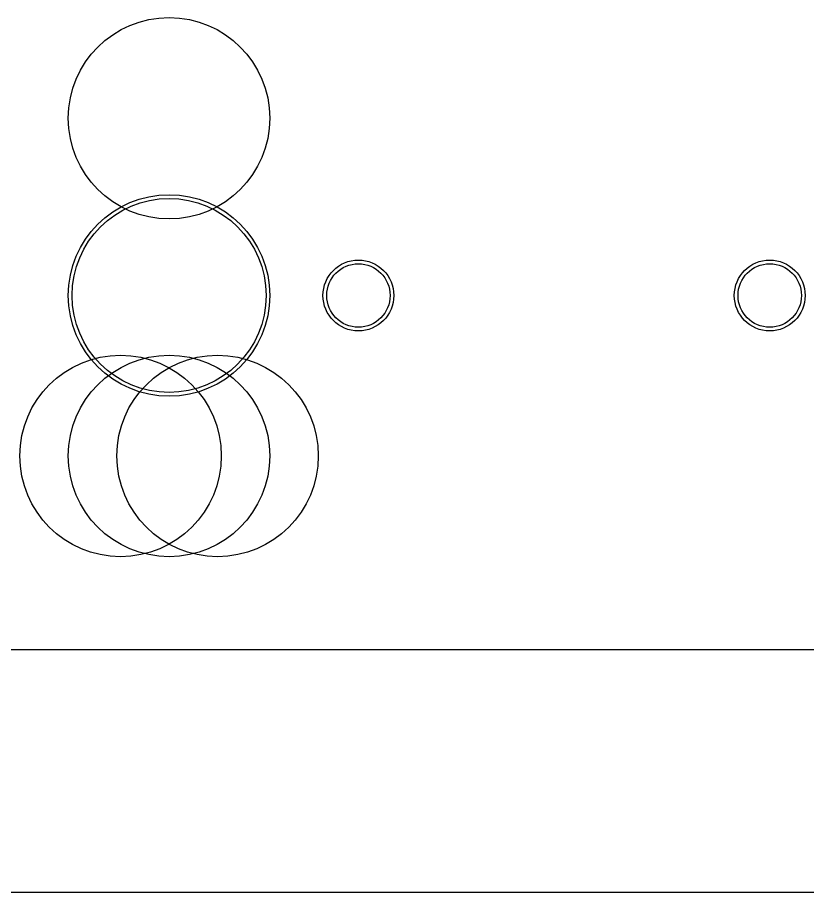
# Model space of a CAD drawing. Extents: x -14 to 315, y -179 to 16.
# Drawn here: x 31.36 to 52.54, y -92 to -68.55 of the extents above; entities that cross this region are included whole.
import ezdxf

# ---------------------------------------------------------------- set-up
doc = ezdxf.new("R2010")
doc.units = 0
doc.layers.add('BLACK', color=7, linetype='CONTINUOUS')

msp = doc.modelspace()

# ---------------------------------------------------------------- linework, layer by layer
at = {"layer": 'BLACK', "linetype": 'CONTINUOUS'}
for p, q in [((67.735627, -85.5), (1, -85.5)), ((64.0414, -92), (-7.75, -92))]:
    msp.add_line(p, q, dxfattribs=at)
at = {"layer": 'BLACK'}
for centre, radius in [((35.425, -71.25), 2.7), ((35.425, -76), 2.7), ((35.425, -76), 2.6), ((40.5, -76), 0.95), ((40.5, -76), 0.85), ((51.525, -76), 0.95), ((51.525, -76), 0.85), ((34.125, -80.3), 2.7), ((35.425, -80.3), 2.7), ((36.725, -80.3), 2.7)]:
    msp.add_circle(centre, radius, dxfattribs=at)

doc.saveas('drawing.dxf')
